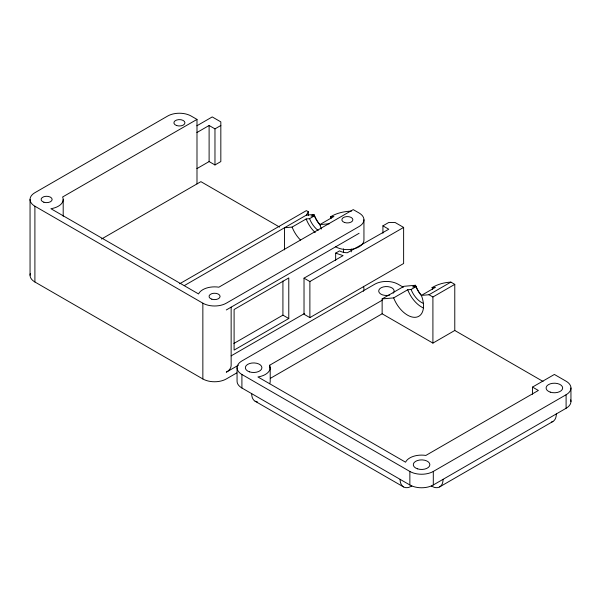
<?xml version="1.0" encoding="UTF-8"?>
<svg xmlns="http://www.w3.org/2000/svg" width="601" height="601" viewBox="0 0 601 601"><rect width="100%" height="100%" fill="white"/><g stroke="black" fill="none" stroke-linecap="round" stroke-linejoin="round"><path stroke-width="0.9" d="M184.274 285.625L306.36 215.135L308.313 211.755L306.36 210.628L179.684 283.762M237.057 367.707L237.057 381.237A16.573 9.571 0 0 0 241.91 388.006L409.859 484.969A16.573 9.571 0 0 0 433.298 484.969L566.097 408.282A16.573 9.571 0 0 0 570.695 399.845M196.993 119.411L62.624 196.985A16.573 9.571 0 0 1 50.912 208.705L198.563 293.949A16.573 9.571 0 0 1 218.862 287.188L353.23 209.614L359.09 212.994A16.573 9.571 0 0 1 359.09 226.524L226.292 303.189A16.573 9.571 0 0 1 202.853 303.189L34.903 206.226A16.573 9.571 0 0 1 34.903 192.696L167.702 116.031A16.573 9.571 0 0 1 191.133 116.031L196.993 119.411L196.993 183.906M196.88 125.789L212.236 116.925L220.83 121.883L220.83 161.571L214.97 164.959L209.11 161.571L196.918 168.611M196.918 132.536L209.11 125.496L214.97 128.877L220.83 125.496M101.479 239.048L200.899 181.652L279.585 227.08M284.491 249.873L284.491 227.764L292.109 227.08L306.157 218.967L309.545 218.666L314.428 215.849A17.121 9.886 60 0 0 320.573 225.458M321.25 229.101A22.65 13.072 60 0 0 319.845 224.601A22.65 13.072 60 0 1 313.97 214.459L311.04 216.15L314.428 215.849M331.091 218.426A17.121 9.886 60 0 0 330.512 216.788C336.891 212.987 343.982 211.439 351.457 211.109M226.292 309.958L359.09 233.286M335.651 260.534L335.651 253.134L339.557 250.88A11.051 6.378 0 0 0 347.37 252.743L388.779 229.221L382.92 225.841L382.92 233.241M382.92 225.841L388.779 222.46L395.03 222.46L403.624 227.418L403.624 263.501L309.883 317.621L304.023 314.24L304.023 278.158L343.081 255.605L335.651 253.134M304.023 278.158L309.883 281.538L403.624 227.418M233.872 343.464L282.921 315.142L288.78 318.53L288.78 277.94L234.097 309.507L234.097 350.098L288.78 318.53M231.137 355.867L304.677 313.414M238.432 365.183L226.292 372.199A16.573 9.571 0 0 0 231.145 365.431L231.145 307.156M236.817 372.883L226.292 378.961A16.573 9.571 0 0 1 202.853 378.961L34.903 281.997A16.573 9.571 0 0 1 30.305 273.568M382.138 298.922L404.007 286.294L415.524 285.265A22.65 13.072 60 0 0 421.384 295.414A22.65 13.072 60 0 1 415.531 317.29A22.65 13.072 60 0 1 393.655 297.893L382.138 298.922L382.138 313.79L432.915 343.103L454.784 330.475L454.777 284.363L450.87 282.109C444.139 282.47 437.844 284.22 432.066 287.601A17.121 9.886 60 0 1 432.637 289.239M566.097 408.282L566.097 394.752A16.573 9.571 0 0 0 566.097 381.214L554.377 374.453L532.509 387.082L538.368 390.462L425.869 455.43A16.573 9.571 0 0 0 405.57 462.199L257.919 376.955A16.573 9.571 0 0 0 269.639 365.235L382.138 300.26M393.655 297.893L407.711 289.772L411.092 289.472L415.975 286.654A17.121 9.886 60 0 0 421.534 295.647M415.524 285.265L412.594 286.955L415.975 286.654M270.45 378.292L382.138 313.79M432.066 287.601L435.447 287.301L421.391 295.414L429.009 294.738L450.87 282.109M432.915 343.103L432.908 296.992L454.777 284.363M403.271 287.21L398.147 284.25A16.573 9.571 0 0 0 374.708 284.25L241.91 360.946A16.573 9.571 0 0 0 241.91 374.476L409.859 471.447A16.573 9.571 0 0 0 433.298 471.439L566.097 394.752M439.632 486.915L552.897 421.504M411.82 486.081L408.785 487.388A16.573 9.571 -60 0 1 400.101 479.32M306.36 215.135L313.97 214.459M330.512 216.788L333.901 216.488L319.845 224.601L329.588 223.73M431.345 486.081L434.38 487.388A16.573 9.563 60 0 0 443.065 479.32M429.009 294.738L432.908 296.992M454.784 330.475L543.041 381.44M255.109 401.228L403.534 486.923M570.95 387.983L570.95 401.513M532.509 387.082L532.516 394.294M433.298 471.439L433.298 484.969M409.859 471.447L409.859 484.969M363.943 219.756L363.943 240.054A16.573 9.571 0 0 1 353.711 248.889A16.573 9.571 0 0 1 335.651 246.816M351.277 249.039L351.277 251.849M343.464 248.867L343.464 252.615M309.883 281.538L309.883 317.621M308.313 211.755L308.313 215.451M282.921 281.013L282.921 315.142M270.202 367.707L270.202 381.237A16.573 9.571 0 0 1 269.639 383.716M269.639 365.235L269.639 367.94M241.91 374.476L241.91 388.006M214.97 128.877L214.97 164.959M209.11 125.496L209.11 161.571M202.853 303.189L202.853 378.961M63.195 199.464L63.195 216.285M34.903 206.226L34.903 281.997M30.05 199.464L30.05 275.235M363.372 286.286A16.573 9.571 0 0 1 363.372 291.237M318.132 230.446A17.121 9.886 60 0 1 309.545 218.666M300.5 240.062A22.65 13.072 60 0 1 292.109 227.08M315.217 232.587A22.65 13.072 60 0 1 306.157 218.967M423.254 307.892A22.65 13.072 60 0 1 407.711 289.772M423.164 303.31A17.121 9.886 60 0 1 411.092 289.472M556.331 413.916A16.573 9.563 60 0 1 551.335 422.12M257.536 401.979A16.588 9.578 -60 0 1 251.676 393.632M389.696 295.061A7.73 4.462 0 0 1 378.75 291.538A7.73 4.462 0 0 1 387.991 286.647A7.73 4.462 0 0 1 393.129 293.25M344.606 222.52A5.522 3.193 0 0 0 352.892 219.756A5.522 3.193 0 0 0 344.606 216.999A5.522 3.193 0 0 0 344.606 222.52M43.858 202.221A5.522 3.193 0 0 0 52.144 199.464A5.522 3.193 0 0 0 43.858 196.7A5.522 3.193 0 0 0 43.858 202.221M211.807 299.193A5.522 3.193 0 0 0 220.094 296.428A5.522 3.193 0 0 0 211.807 293.664A5.522 3.193 0 0 0 211.807 299.193M176.656 125.556A5.522 3.193 0 0 0 184.943 122.792A5.522 3.193 0 0 0 176.656 120.027A5.522 3.193 0 0 0 176.656 125.556M550.238 392.13A8.286 4.785 0 0 0 562.664 387.983A8.286 4.785 0 0 0 550.238 383.844A8.286 4.785 0 0 0 550.238 392.13M249.483 371.854A8.286 4.785 0 0 0 261.908 367.707A8.286 4.785 0 0 0 249.483 363.567A8.286 4.785 0 0 0 249.483 371.854M417.432 468.818A8.286 4.785 0 0 0 429.865 464.678A8.286 4.785 0 0 0 417.432 460.531A8.286 4.785 0 0 0 417.432 468.818"/></g></svg>
